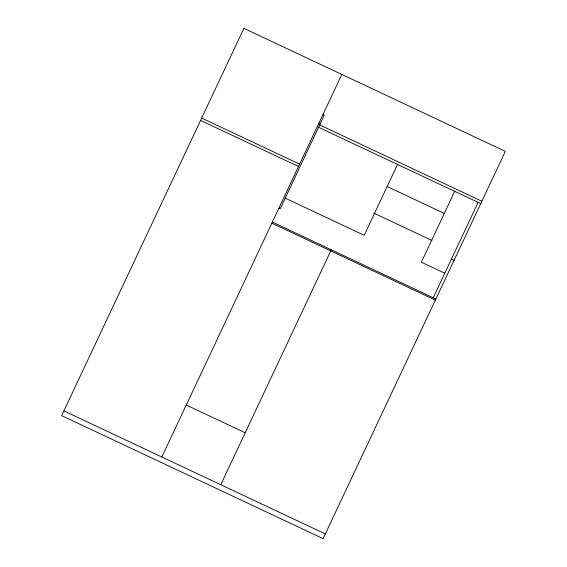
<?xml version="1.0" encoding="UTF-8"?>
<svg xmlns="http://www.w3.org/2000/svg" width="567" height="567" viewBox="0 0 567 567"><rect width="100%" height="100%" fill="white"/><g stroke="black" fill="none" stroke-linecap="round" stroke-linejoin="round"><path stroke-width="0.85" d="M161.815 456.988L341.83 74.433M220.747 484.721L331.291 249.792M397.687 164.125L364.191 235.298L285.279 198.167M454.847 191.022L421.352 262.195L444.804 273.23M433.252 297.774L478.144 202.376M322.914 114.64L324.218 115.25L280.268 208.649L278.964 208.032M318.888 123.181L320.199 123.797M319.164 124.683L481.865 201.25M318.052 127.043L480.759 203.61M387.19 186.564L444.613 213.589M201.689 118.064L299.617 164.147M200.576 120.424L298.504 166.507M373.731 213.093L431.955 240.493M451.474 259.062L454.082 260.288M272.358 222.066L435.867 299M271.834 223.185L435.343 300.127M186.267 405.029L245.192 432.763M63.887 410.905L325.323 533.93M243.902 28.35L61.661 415.625L323.098 538.65L505.339 151.375L243.902 28.35"/></g></svg>
